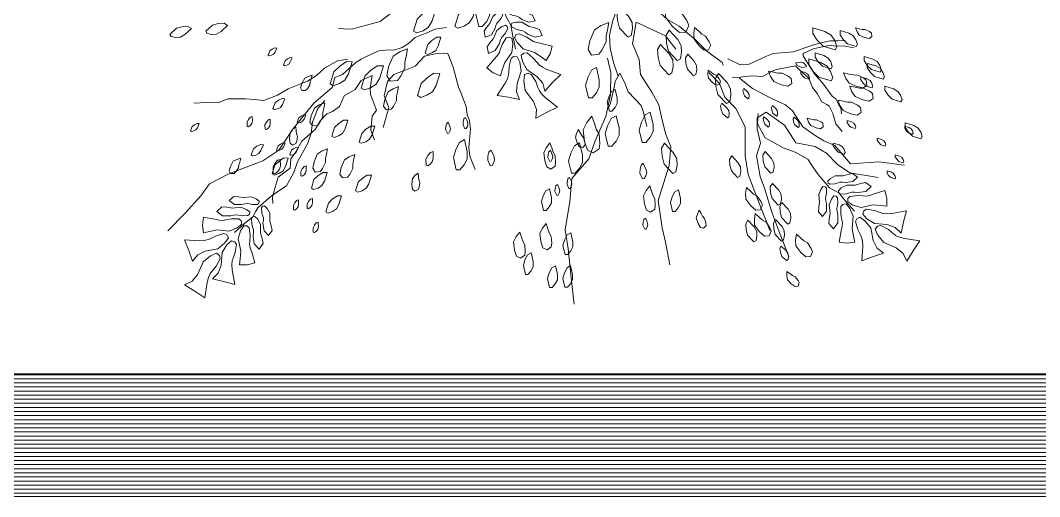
# Model space of a CAD drawing. Header units: millimetres. Extents: x 935 to 13922, y 3203 to 7816.
# Drawn here: x 4214.2 to 4463.3, y 5741.2 to 5857.7 of the extents above; entities that cross this region are included whole.
import ezdxf

# ---------------------------------------------------------------- set-up
doc = ezdxf.new("R2010")
doc.units = ezdxf.units.MM
doc.layers.get('0').update_dxf_attribs({"lineweight": 20})
for name, color, linetype, lineweight in [('ALBERO', 94, 'Continuous', 5), ('ALBERO_rami', 33, 'Continuous', 5), ('campiture', 253, 'Continuous', 0), ('PALMA_pianta - trees palm', 74, 'Continuous', 5)]:
    doc.layers.add(name, color=color, linetype=linetype, lineweight=lineweight)
doc.layers.add('FIORITURA - flower', color=7, linetype='Continuous', lineweight=5, true_color=0xeb00eb)

msp = doc.modelspace()

# ---------------------------------------------------------------- hatches: boundary and pattern name
at = {"layer": 'campiture'}
h = msp.add_hatch(dxfattribs=at)
h.set_pattern_fill('_USER', color=256, pattern_type=0)
h.set_pattern_definition([(0, (0, 0), (0, 1), [])])
h.paths.add_polyline_path([(3574.44, 7025.95), (3574.38, 7026.02), (3574.44, 7026.15), (3574.44, 7313.95), (4274.02, 7313.95), (4274.02, 7343.95), (3544.44, 7343.95), (3544.44, 5741.18), (4984.44, 5741.18), (4984.44, 7343.95), (4404.44, 7343.95), (4404.44, 7313.95), (4954.44, 7313.95), (4954.44, 5771.18), (3574.44, 5771.18)])

# ---------------------------------------------------------------- linework, layer by layer
for p, q in [((3574.44, 5771.18), (4954.44, 5771.18)), ((4984.44, 5741.18), (3544.44, 5741.18))]:
    msp.add_line(p, q)
at = {"layer": 'ALBERO'}
for p, q in [((3574.44, 5771.18), (4954.44, 5771.18)), ((3544.44, 5741.18), (4984.44, 5741.18))]:
    msp.add_line(p, q, dxfattribs=at)
at = {"layer": 'ALBERO_rami', "linetype": 'Continuous'}
for points in [[(4337.84, 5895.26), (4340.67, 5887.94), (4341.59, 5885.59), (4343.53, 5881.99), (4346.8, 5880.55), (4350.52, 5876.57), (4353.32, 5874.94), (4356.86, 5871.42), (4357.04, 5870.95), (4359.92, 5867.73), (4361.1, 5863.3), (4358.97, 5857.59), (4358.18, 5854.02), (4358.33, 5850.83), (4359.14, 5847.34), (4360.24, 5844.03)], [(4385.92, 5846.67), (4385.67, 5847.32), (4381.84, 5850.18), (4379.14, 5852.93), (4375.14, 5856.26), (4372.33, 5857.89), (4369.82, 5860.17), (4368.9, 5862.53), (4367.91, 5866.48), (4366.81, 5869.31), (4365.43, 5871.49), (4364.22, 5873.19), (4360.11, 5875.4), (4355.99, 5877.6), (4354.42, 5880.25), (4350.49, 5881.98), (4349.21, 5885.29), (4348.11, 5888.12), (4347.38, 5890), (4350.58, 5890.16), (4351.16, 5890.01)], [(4328.81, 5871.72), (4329.84, 5870.51), (4331.66, 5867.46), (4331.83, 5865.2), (4332, 5862.95), (4332.78, 5858.69), (4333.29, 5857.82), (4334.07, 5856.52), (4334.5, 5853.82), (4335.19, 5850.7)], [(4312.44, 5865.57), (4310.95, 5864.44), (4307.18, 5861.32), (4302.07, 5857.4), (4295.06, 5855.51), (4293.1, 5855.58), (4291.95, 5855.68)], [(4372.91, 5797.86), (4371.84, 5803.41), (4371.03, 5806.9), (4370.07, 5813.58), (4372.7, 5822.2), (4373.12, 5826.71), (4371.84, 5830.01), (4370.85, 5833.97), (4370.22, 5836.98), (4368.47, 5840.1), (4365.69, 5844.45), (4365.36, 5848.12), (4363.76, 5851.9), (4364.7, 5857.21), (4371.81, 5853.88), (4374.33, 5850.65)], [(4318.3, 5855.95), (4315.55, 5855.49), (4313.49, 5854.61), (4310.63, 5853.5), (4309, 5851.97), (4307.49, 5851.04), (4305.42, 5850.41), (4304.17, 5850.44), (4301.76, 5850.23), (4299.42, 5849.15), (4297.47, 5848.21), (4296.15, 5847.33), (4292.92, 5844.45), (4291.03, 5843.71), (4290.35, 5841.28), (4285.88, 5837.38), (4280.74, 5831.04), (4277.3, 5825.9), (4273.42, 5823.31), (4268.7, 5821.48), (4264.92, 5820.01), (4260.38, 5817.71), (4258.28, 5814.73), (4254.48, 5810.53), (4250.2, 5806.16)], [(4387.09, 5848.22), (4390.05, 5846.81), (4392.31, 5846.92), (4394.08, 5847.8), (4396.51, 5848.94), (4398.18, 5849.58), (4403.02, 5849.93), (4408.09, 5851.7), (4409.48, 5852.05), (4412.11, 5852.69), (4414.04, 5852.67), (4415.73, 5852.75)], [(4417.97, 5850.94), (4415.28, 5851.43), (4413.19, 5851.39), (4412.17, 5851.56), (4408.24, 5850.81), (4407.58, 5850.55), (4405.64, 5849.61), (4405.37, 5849.31), (4405.57, 5848.81), (4407.1, 5846.34), (4408.44, 5844.37), (4410.18, 5842.36), (4412.6, 5839.09), (4413.42, 5838.45), (4414.17, 5837.02), (4414.66, 5836.25), (4414.84, 5834.79)], [(4325.3, 5821.18), (4324.02, 5824.48), (4323.76, 5826.56), (4324.18, 5831.06), (4323.92, 5833.13), (4323.37, 5834.55), (4323.11, 5836.62), (4322.56, 5838.03), (4321.65, 5840.39), (4321.28, 5841.34), (4319.92, 5846.24), (4319.37, 5847.65), (4318.64, 5849.54), (4317.51, 5849.65), (4315.91, 5849.57), (4312.9, 5848.94), (4310.62, 5846.43), (4307.78, 5845.33), (4305.42, 5844.41), (4303.9, 5842.74), (4303.51, 5840.96), (4303.11, 5839.17), (4304.21, 5836.34), (4302.84, 5831.47)], [(4294.18, 5848.19), (4291.64, 5847.75), (4288.51, 5846), (4286.52, 5844.14), (4284.34, 5842.75), (4282.45, 5842.02), (4279.62, 5840.92), (4276.97, 5839.35), (4273.67, 5838.06), (4271.41, 5838.28), (4269.16, 5838.49), (4264.83, 5838.44), (4263.89, 5838.07), (4262.47, 5837.52), (4259.75, 5837.55), (4256.55, 5837.39)], [(4357.65, 5848.39), (4358.46, 5844.9), (4358.4, 5839.45), (4357.22, 5834.11), (4354.61, 5828.21), (4353.06, 5823.81), (4348.97, 5818.97), (4348.44, 5813.33), (4347.33, 5806.39), (4348.03, 5801.78), (4348.89, 5793.97), (4349.23, 5790.3), (4349.49, 5788.23)], [(4414.99, 5830.44), (4413.49, 5832.35), (4412.69, 5834.91), (4411.81, 5836.68), (4411.28, 5837.05), (4410.06, 5837.72), (4408.89, 5839.76), (4407.74, 5841.23), (4406.84, 5843.56), (4404.54, 5845.54), (4403.58, 5846.51), (4398.93, 5845.66), (4397.93, 5845.27), (4395.56, 5843.97), (4392.84, 5844.07), (4389.35, 5843.67), (4388.16, 5843.78)], [(4300.74, 5828.48), (4299.83, 5830.84), (4300.14, 5834.22), (4301.19, 5835.72), (4300.64, 5837.13), (4300.28, 5838.07), (4299.73, 5839.49), (4299.65, 5841.09), (4300.11, 5844.17), (4297.46, 5842.96), (4295.98, 5840.75), (4293.33, 5839.18), (4292.18, 5836.56), (4290.47, 5835.36), (4289.05, 5834.81), (4287.53, 5833.13), (4286.19, 5830.98), (4282.97, 5828.1), (4281.34, 5825.3), (4280.29, 5823.8), (4280.07, 5821.55), (4277.14, 5819.33), (4276.45, 5816.89), (4275.77, 5814.45), (4275.85, 5812.85)], [(4367.27, 5831.67), (4366.41, 5835.45), (4365.87, 5836.85), (4362.69, 5840.19), (4361.78, 5842.53), (4360.64, 5844.77), (4359.55, 5842.74), (4359.3, 5841.3), (4358.37, 5837.44), (4357.8, 5836.14)], [(4382.4, 5844.88), (4385.04, 5842.19), (4386.32, 5838.89), (4389.02, 5836.13), (4391.32, 5831.6), (4391.34, 5824.55), (4392.04, 5819.93), (4393.69, 5815.69), (4395.15, 5811.91), (4396.44, 5808.61), (4397.35, 5806.25)], [(4430.24, 5822.27), (4423.95, 5823.09), (4417.08, 5822.59), (4413.18, 5827.05), (4410.56, 5828.2), (4408.41, 5829.54), (4405.43, 5831.64), (4402.83, 5835.52), (4401.16, 5837.04), (4397.88, 5838.48), (4393.11, 5840.98), (4389.94, 5843.55), (4389.87, 5843.73)], [(4288.55, 5838.09), (4286.88, 5836.12), (4285.59, 5832.78), (4285.24, 5830.08), (4284.45, 5827.62), (4283.47, 5825.85), (4281.99, 5823.2), (4280.95, 5820.3), (4279.22, 5817.2), (4277.35, 5815.93), (4275.48, 5814.65), (4272.18, 5811.85), (4271.69, 5810.97), (4270.95, 5809.64), (4268.83, 5807.92), (4266.47, 5805.76)], [(4401.99, 5799.91), (4399.79, 5805.57), (4397.78, 5810.76), (4396.05, 5816.6), (4394.95, 5819.44), (4394.07, 5824.52), (4395.04, 5827.61), (4394.23, 5831.1), (4394.26, 5833.82), (4396.44, 5835.21), (4400.92, 5832.06), (4403.69, 5827.71), (4408.38, 5826.82), (4411.19, 5825.19), (4413.88, 5822.44), (4416.87, 5820.34), (4423.82, 5819.23), (4423.82, 5819.23)], [(4394.44, 5834.89), (4394.38, 5833.87), (4394.35, 5832.33), (4394.35, 5832.33), (4396.18, 5828.96), (4397.95, 5827.97), (4400.6, 5826.49), (4403.5, 5825.45), (4406.6, 5823.73), (4407.87, 5821.86), (4409.15, 5819.99), (4411.95, 5816.69), (4412.83, 5816.19), (4414.16, 5815.46), (4415.88, 5813.34), (4418.04, 5810.97)]]:
    msp.add_lwpolyline(points, dxfattribs=at)
at = {"layer": 'FIORITURA - flower', "color": 232, "linetype": 'Continuous', "true_color": 0xe00070}
for points in [[(4330.21, 5855.72), (4330.4, 5856.42), (4330.65, 5856.96), (4330.93, 5857.31), (4331.48, 5857.99), (4332.05, 5859.04), (4331.95, 5859.5), (4331.55, 5859.82), (4330.7, 5859.47), (4329.64, 5858.63), (4328.89, 5856.88), (4328.1, 5855.91), (4327.49, 5855.01), (4327.79, 5853.53), (4329.27, 5854.16), (4330.21, 5855.72)], [(4336.73, 5857.88), (4336.16, 5858.33), (4335.63, 5858.62), (4335.21, 5858.73), (4334.35, 5858.94), (4333.27, 5859.45), (4333.08, 5859.87), (4333.2, 5860.37), (4334.09, 5860.6), (4335.44, 5860.56), (4337.09, 5859.61), (4338.3, 5859.3), (4339.33, 5858.95), (4339.98, 5857.57), (4338.42, 5857.2), (4336.73, 5857.88)], [(4331.24, 5851.98), (4331.44, 5852.75), (4331.72, 5853.35), (4332.03, 5853.73), (4332.64, 5854.48), (4333.26, 5855.63), (4333.15, 5856.14), (4332.71, 5856.49), (4331.78, 5856.11), (4330.61, 5855.18), (4329.78, 5853.26), (4328.92, 5852.19), (4328.24, 5851.21), (4328.58, 5849.57), (4330.2, 5850.27), (4331.24, 5851.98)], [(4338.14, 5854.27), (4337.52, 5854.77), (4336.93, 5855.08), (4336.46, 5855.2), (4335.53, 5855.44), (4334.34, 5855.99), (4334.12, 5856.46), (4334.26, 5857.01), (4335.24, 5857.26), (4336.73, 5857.21), (4338.54, 5856.17), (4339.87, 5855.83), (4341.01, 5855.45), (4341.71, 5853.93), (4340, 5853.52), (4338.14, 5854.27)], [(4341.46, 5852.02), (4340.35, 5852.21), (4339.46, 5852.53), (4338.89, 5852.91), (4337.75, 5853.67), (4336.03, 5854.4), (4335.33, 5854.18), (4334.89, 5853.51), (4335.55, 5852.24), (4337.02, 5850.72), (4339.84, 5849.8), (4341.46, 5848.72), (4342.63, 5847.82), (4343.62, 5849.48), (4344.15, 5851.34), (4341.46, 5852.02)], [(4329.93, 5848.19), (4330.7, 5849.01), (4331.23, 5849.79), (4331.46, 5850.44), (4331.92, 5851.74), (4332.85, 5853.35), (4333.55, 5853.59), (4334.3, 5853.32), (4334.53, 5851.9), (4334.27, 5849.81), (4332.55, 5847.38), (4331.9, 5845.54), (4331.5, 5844.12), (4329.71, 5844.86), (4328.18, 5846.04), (4329.93, 5848.19)], [(4332.66, 5842.3), (4333.21, 5843.35), (4333.5, 5844.31), (4333.55, 5845.03), (4333.63, 5846.48), (4334.11, 5848.39), (4334.74, 5848.83), (4335.58, 5848.78), (4336.23, 5847.41), (4336.58, 5845.21), (4335.56, 5842.25), (4335.44, 5840.19), (4336.18, 5838.33), (4333.42, 5838.86), (4330.66, 5839.27), (4332.66, 5842.3)], [(4342.8, 5845.66), (4341.73, 5846.18), (4340.92, 5846.77), (4340.45, 5847.32), (4339.52, 5848.43), (4337.99, 5849.68), (4337.22, 5849.66), (4336.57, 5849.11), (4336.87, 5847.63), (4337.91, 5845.65), (4340.5, 5843.89), (4341.83, 5842.32), (4342.35, 5840.38), (4344.24, 5842.45), (4346.21, 5844.43), (4342.8, 5845.66)], [(4342.43, 5838.83), (4341.54, 5839.71), (4340.93, 5840.57), (4340.66, 5841.28), (4340.11, 5842.7), (4339.01, 5844.46), (4338.24, 5844.71), (4337.41, 5844.39), (4337.2, 5842.81), (4337.55, 5840.49), (4339.54, 5837.84), (4340.32, 5835.83), (4340.18, 5833.72), (4342.77, 5835.14), (4345.4, 5836.43), (4342.43, 5838.83)], [(4415.78, 5817.97), (4415.06, 5818.07), (4414.46, 5818.05), (4414.04, 5817.93), (4413.19, 5817.7), (4412, 5817.59), (4411.62, 5817.86), (4411.48, 5818.36), (4412.14, 5819), (4413.33, 5819.64), (4415.23, 5819.64), (4416.43, 5819.98), (4417.5, 5820.19), (4418.74, 5819.32), (4417.58, 5818.22), (4415.78, 5817.97)], [(4411.21, 5812.83), (4411.03, 5813.53), (4410.97, 5814.13), (4411.04, 5814.56), (4411.18, 5815.43), (4411.14, 5816.63), (4410.83, 5816.97), (4410.32, 5817.05), (4409.76, 5816.33), (4409.27, 5815.07), (4409.49, 5813.18), (4409.29, 5811.95), (4409.21, 5810.86), (4410.22, 5809.73), (4411.18, 5811.01), (4411.21, 5812.83)], [(4418.8, 5815.55), (4418.02, 5815.66), (4417.35, 5815.64), (4416.89, 5815.51), (4415.96, 5815.25), (4414.65, 5815.13), (4414.23, 5815.43), (4414.08, 5815.97), (4414.8, 5816.68), (4416.11, 5817.38), (4418.2, 5817.39), (4419.52, 5817.76), (4420.7, 5817.99), (4422.07, 5817.04), (4420.79, 5815.82), (4418.8, 5815.55)], [(4268.33, 5812.59), (4269.02, 5812.77), (4269.63, 5812.83), (4270.06, 5812.76), (4270.93, 5812.62), (4272.12, 5812.66), (4272.47, 5812.97), (4272.55, 5813.48), (4271.82, 5814.04), (4270.56, 5814.53), (4268.67, 5814.31), (4267.44, 5814.51), (4266.35, 5814.59), (4265.22, 5813.58), (4266.51, 5812.62), (4268.33, 5812.59)], [(4413.97, 5810.11), (4413.77, 5810.88), (4413.71, 5811.54), (4413.78, 5812.02), (4413.93, 5812.97), (4413.9, 5814.28), (4413.55, 5814.67), (4412.99, 5814.75), (4412.38, 5813.95), (4411.83, 5812.57), (4412.07, 5810.49), (4411.86, 5809.14), (4411.77, 5807.94), (4412.87, 5806.69), (4413.93, 5808.11), (4413.97, 5810.11)], [(4422.81, 5815.26), (4421.75, 5814.86), (4420.82, 5814.69), (4420.13, 5814.74), (4418.76, 5814.83), (4416.91, 5814.6), (4416.42, 5814.06), (4416.37, 5813.26), (4417.58, 5812.49), (4419.61, 5811.9), (4422.52, 5812.52), (4424.46, 5812.4), (4425.92, 5812.2), (4425.95, 5814.14), (4425.47, 5816.01), (4422.81, 5815.26)], [(4265.6, 5809.83), (4266.37, 5810.03), (4267.03, 5810.09), (4267.51, 5810.02), (4268.47, 5809.87), (4269.78, 5809.9), (4270.16, 5810.25), (4270.25, 5810.81), (4269.45, 5811.42), (4268.06, 5811.97), (4265.98, 5811.73), (4264.63, 5811.94), (4263.44, 5812.03), (4262.19, 5810.92), (4263.6, 5809.87), (4265.6, 5809.83)], [(4273.46, 5808.02), (4273.57, 5808.74), (4273.55, 5809.34), (4273.43, 5809.76), (4273.19, 5810.61), (4273.08, 5811.8), (4273.36, 5812.18), (4273.85, 5812.32), (4274.49, 5811.66), (4275.13, 5810.47), (4275.14, 5808.57), (4275.47, 5807.37), (4275.69, 5806.3), (4274.82, 5805.06), (4273.71, 5806.22), (4273.46, 5808.02)], [(4414.73, 5806.17), (4415, 5807.27), (4415.05, 5808.21), (4414.93, 5808.88), (4414.68, 5810.24), (4414.69, 5812.1), (4415.17, 5812.65), (4415.96, 5812.8), (4416.86, 5811.68), (4417.68, 5809.74), (4417.41, 5806.78), (4417.76, 5804.86), (4418.13, 5803.44), (4416.21, 5803.18), (4414.3, 5803.43), (4414.73, 5806.17)], [(4427.14, 5810.42), (4425.95, 5810.33), (4424.96, 5810.43), (4424.28, 5810.68), (4422.92, 5811.17), (4420.97, 5811.49), (4420.31, 5811.09), (4420.03, 5810.29), (4421.03, 5809.16), (4422.91, 5807.96), (4426.04, 5807.73), (4427.97, 5807.03), (4429.39, 5805.62), (4430, 5808.36), (4430.71, 5811.05), (4427.14, 5810.42)], [(4261.66, 5809.07), (4262.76, 5808.8), (4263.7, 5808.74), (4264.38, 5808.87), (4265.73, 5809.12), (4267.59, 5809.11), (4268.15, 5808.63), (4268.29, 5807.84), (4267.18, 5806.94), (4265.23, 5806.12), (4262.27, 5806.39), (4260.36, 5806.03), (4258.93, 5805.67), (4258.67, 5807.59), (4258.93, 5809.5), (4261.66, 5809.07)], [(4271.04, 5804.99), (4271.16, 5805.78), (4271.14, 5806.45), (4271, 5806.91), (4270.74, 5807.84), (4270.63, 5809.15), (4270.93, 5809.57), (4271.47, 5809.72), (4272.17, 5809), (4272.88, 5807.69), (4272.88, 5805.6), (4273.25, 5804.28), (4273.49, 5803.1), (4272.53, 5801.73), (4271.32, 5803.01), (4271.04, 5804.99)], [(4420.04, 5802.43), (4419.99, 5803.62), (4419.77, 5804.59), (4419.45, 5805.24), (4418.8, 5806.54), (4418.25, 5808.43), (4418.58, 5809.13), (4419.33, 5809.51), (4420.58, 5808.65), (4421.99, 5806.92), (4422.58, 5803.84), (4423.5, 5802), (4425.07, 5800.76), (4422.43, 5799.84), (4419.83, 5798.81), (4420.04, 5802.43)], [(4270.75, 5800.99), (4270.36, 5802.05), (4270.19, 5802.98), (4270.23, 5803.67), (4270.32, 5805.04), (4270.1, 5806.89), (4269.55, 5807.38), (4268.75, 5807.43), (4267.99, 5806.22), (4267.4, 5804.19), (4268.02, 5801.28), (4267.89, 5799.34), (4267.7, 5797.88), (4269.63, 5797.85), (4271.5, 5798.33), (4270.75, 5800.99)], [(4430.24, 5804.31), (4429.03, 5804.63), (4428.07, 5805.07), (4427.48, 5805.55), (4426.29, 5806.51), (4424.46, 5807.49), (4423.67, 5807.31), (4423.11, 5806.62), (4423.72, 5805.14), (4425.19, 5803.31), (4428.23, 5802.01), (4429.91, 5800.66), (4430.84, 5798.77), (4432.38, 5801.29), (4434.01, 5803.73), (4430.24, 5804.31)], [(4257.93, 5803.76), (4259.12, 5803.81), (4260.09, 5804.03), (4260.74, 5804.35), (4262.03, 5805), (4263.93, 5805.54), (4264.63, 5805.22), (4265.01, 5804.47), (4264.14, 5803.22), (4262.41, 5801.81), (4259.33, 5801.22), (4257.5, 5800.3), (4256.25, 5798.73), (4255.33, 5801.37), (4254.3, 5803.97), (4257.93, 5803.76)], [(4265.91, 5796.66), (4265.83, 5797.85), (4265.93, 5798.84), (4266.18, 5799.52), (4266.67, 5800.88), (4266.99, 5802.83), (4266.58, 5803.49), (4265.79, 5803.77), (4264.65, 5802.77), (4263.46, 5800.89), (4263.23, 5797.76), (4262.53, 5795.82), (4261.12, 5794.41), (4263.85, 5793.8), (4266.55, 5793.09), (4265.91, 5796.66)], [(4259.81, 5793.56), (4260.13, 5794.77), (4260.57, 5795.72), (4261.05, 5796.32), (4262, 5797.51), (4262.98, 5799.34), (4262.8, 5800.13), (4262.11, 5800.69), (4260.64, 5800.08), (4258.81, 5798.61), (4257.51, 5795.57), (4256.15, 5793.89), (4254.26, 5792.96), (4256.78, 5791.42), (4259.22, 5789.79), (4259.81, 5793.56)]]:
    msp.add_lwpolyline(points, dxfattribs=at)
at = {"layer": 'PALMA_pianta - trees palm', "color": 95}
for points in [[(4328.15, 5863.59), (4328.85, 5860.58), (4328.84, 5858.82), (4328.13, 5857.41), (4327.06, 5856.17), (4326.18, 5856.18), (4325.48, 5859.18), (4326.02, 5861.13), (4326.91, 5862.89)], [(4325.75, 5861.6), (4324.85, 5858.64), (4323.96, 5857.12), (4322.63, 5856.25), (4321.1, 5855.72), (4320.33, 5856.16), (4321.23, 5859.11), (4322.67, 5860.53), (4324.32, 5861.61)], [(4374.55, 5860.22), (4375.77, 5859.49), (4377.07, 5857.59), (4377.53, 5856.43), (4376.83, 5854.8), (4375.25, 5854.72), (4373.58, 5856.2), (4371.87, 5858.48), (4371.76, 5860.46), (4372.04, 5862.45), (4373.47, 5861.21)], [(4315.7, 5860.47), (4314.79, 5857.52), (4313.9, 5855.99), (4312.58, 5855.13), (4311.04, 5854.59), (4310.28, 5855.04), (4311.18, 5857.99), (4312.62, 5859.4), (4314.27, 5860.48)], [(4360.69, 5860.94), (4362.79, 5858.68), (4363.67, 5857.14), (4363.76, 5855.57), (4363.45, 5853.97), (4362.69, 5853.53), (4360.58, 5855.78), (4360.07, 5857.73), (4359.96, 5859.71)], [(4255.98, 5855.67), (4254.36, 5854.17), (4253.27, 5853.54), (4252.14, 5853.48), (4251, 5853.7), (4250.69, 5854.24), (4252.3, 5855.75), (4253.69, 5856.11), (4255.1, 5856.19)], [(4264.81, 5856.43), (4263.2, 5854.93), (4262.11, 5854.3), (4260.98, 5854.24), (4259.84, 5854.46), (4259.52, 5855.01), (4261.14, 5856.51), (4262.53, 5856.87), (4263.94, 5856.95)], [(4357.3, 5853.86), (4357.29, 5852.44), (4356.28, 5850.36), (4355.51, 5849.38), (4353.75, 5849.18), (4352.89, 5850.5), (4353.34, 5852.69), (4354.46, 5855.31), (4356.11, 5856.39), (4357.98, 5857.14), (4357.62, 5855.29)], [(4372.71, 5855.24), (4374.81, 5852.98), (4375.69, 5851.45), (4375.78, 5849.87), (4375.47, 5848.27), (4374.71, 5847.83), (4372.6, 5850.09), (4372.09, 5852.04), (4371.98, 5854.01)], [(4380.74, 5854.3), (4381.62, 5853.78), (4382.54, 5852.42), (4382.87, 5851.59), (4382.37, 5850.43), (4381.24, 5850.37), (4380.05, 5851.43), (4378.83, 5853.06), (4378.75, 5854.47), (4378.95, 5855.89), (4379.97, 5855.01)], [(4407.85, 5855.86), (4410.8, 5854.96), (4412.33, 5854.07), (4413.2, 5852.75), (4413.73, 5851.21), (4413.29, 5850.45), (4410.33, 5851.35), (4408.92, 5852.78), (4407.84, 5854.44)], [(4414.53, 5855.15), (4416.63, 5854.5), (4417.73, 5853.87), (4418.34, 5852.92), (4418.73, 5851.82), (4418.41, 5851.28), (4416.3, 5851.92), (4415.29, 5852.95), (4414.52, 5854.13)], [(4419.92, 5855.46), (4420.63, 5855.45), (4421.67, 5854.95), (4422.16, 5854.56), (4422.26, 5853.68), (4421.6, 5853.25), (4420.5, 5853.48), (4419.19, 5854.04), (4418.65, 5854.86), (4418.27, 5855.8), (4419.2, 5855.62)], [(4316.95, 5853.52), (4316.31, 5851.41), (4315.67, 5850.32), (4314.73, 5849.7), (4313.63, 5849.32), (4313.08, 5849.64), (4313.73, 5851.75), (4314.75, 5852.76), (4315.93, 5853.53)], [(4370.62, 5851.76), (4372.73, 5849.5), (4373.61, 5847.97), (4373.69, 5846.39), (4373.39, 5844.79), (4372.62, 5844.35), (4370.51, 5846.61), (4370.01, 5848.56), (4369.9, 5850.53)], [(4276.84, 5850.89), (4276.41, 5849.87), (4276.04, 5849.36), (4275.54, 5849.11), (4274.97, 5848.97), (4274.71, 5849.16), (4275.15, 5850.18), (4275.71, 5850.62), (4276.34, 5850.95)], [(4308.11, 5847.43), (4308.1, 5846.01), (4307.1, 5843.93), (4306.32, 5842.95), (4304.57, 5842.75), (4303.7, 5844.07), (4304.16, 5846.26), (4305.28, 5848.88), (4306.93, 5849.96), (4308.8, 5850.72), (4308.44, 5848.86)], [(4377.27, 5849.37), (4378.78, 5847.76), (4379.4, 5846.66), (4379.47, 5845.54), (4379.25, 5844.39), (4378.7, 5844.08), (4377.19, 5845.69), (4376.83, 5847.08), (4376.75, 5848.49)], [(4408.4, 5849.71), (4410.51, 5849.07), (4411.6, 5848.43), (4412.22, 5847.49), (4412.6, 5846.39), (4412.28, 5845.84), (4410.17, 5846.49), (4409.17, 5847.51), (4408.39, 5848.69)], [(4420.37, 5848.85), (4422.48, 5848.21), (4423.57, 5847.57), (4424.19, 5846.63), (4424.57, 5845.53), (4424.26, 5844.98), (4422.15, 5845.63), (4421.14, 5846.65), (4420.37, 5847.83)], [(4280.56, 5848.49), (4280.13, 5847.48), (4279.76, 5846.97), (4279.26, 5846.71), (4278.69, 5846.58), (4278.44, 5846.76), (4278.87, 5847.78), (4279.43, 5848.23), (4280.06, 5848.55)], [(4295.29, 5847.54), (4294.39, 5844.59), (4293.5, 5843.06), (4292.18, 5842.2), (4290.64, 5841.66), (4289.87, 5842.11), (4290.77, 5845.06), (4292.21, 5846.47), (4293.86, 5847.56)], [(4302.89, 5846.54), (4301.98, 5843.58), (4301.09, 5842.06), (4299.77, 5841.19), (4298.23, 5840.66), (4297.47, 5841.1), (4298.37, 5844.05), (4299.81, 5845.47), (4301.46, 5846.55)], [(4354.96, 5846.14), (4355.65, 5843.13), (4355.64, 5841.37), (4354.93, 5839.96), (4353.87, 5838.72), (4352.98, 5838.73), (4352.29, 5841.73), (4352.82, 5843.68), (4353.72, 5845.44)], [(4403.65, 5847.28), (4404.74, 5847.41), (4405.37, 5847.35), (4405.84, 5847.04), (4406.24, 5846.62), (4406.21, 5846.3), (4405.11, 5846.17), (4404.44, 5846.43), (4403.85, 5846.81)], [(4406.84, 5848.27), (4409.8, 5847.37), (4411.32, 5846.48), (4412.19, 5845.15), (4412.72, 5843.61), (4412.28, 5842.85), (4409.33, 5843.75), (4407.91, 5845.19), (4406.83, 5846.84)], [(4421.16, 5847.15), (4423.27, 5846.51), (4424.36, 5845.87), (4424.98, 5844.93), (4425.36, 5843.83), (4425.04, 5843.28), (4422.93, 5843.93), (4421.92, 5844.95), (4421.15, 5846.13)], [(4285, 5842.62), (4284.92, 5841.92), (4284.31, 5840.94), (4283.88, 5840.49), (4282.99, 5840.48), (4282.63, 5841.18), (4282.97, 5842.25), (4283.66, 5843.49), (4284.54, 5843.94), (4285.51, 5844.22), (4285.24, 5843.32)], [(4316.65, 5844.7), (4315.75, 5841.75), (4314.86, 5840.22), (4313.54, 5839.35), (4312, 5838.82), (4311.23, 5839.27), (4312.14, 5842.22), (4313.57, 5843.63), (4315.23, 5844.71)], [(4383.59, 5844.53), (4384.24, 5844.23), (4384.98, 5843.35), (4385.27, 5842.8), (4385.01, 5841.95), (4384.23, 5841.83), (4383.32, 5842.48), (4382.35, 5843.52), (4382.19, 5844.5), (4382.23, 5845.51), (4383, 5844.97)], [(4384.76, 5844.7), (4386.86, 5842.44), (4387.74, 5840.91), (4387.83, 5839.33), (4387.52, 5837.73), (4386.76, 5837.29), (4384.65, 5839.55), (4384.15, 5841.5), (4384.04, 5843.47)], [(4399.32, 5844.75), (4400.34, 5844.74), (4401.82, 5844.02), (4402.52, 5843.47), (4402.67, 5842.22), (4401.72, 5841.6), (4400.16, 5841.92), (4398.28, 5842.72), (4397.51, 5843.9), (4396.98, 5845.24), (4398.3, 5844.98)], [(4404.91, 5845.2), (4405.96, 5844.88), (4406.51, 5844.56), (4406.82, 5844.09), (4407.01, 5843.54), (4406.85, 5843.26), (4405.8, 5843.58), (4405.29, 5844.1), (4404.91, 5844.69)], [(4417.72, 5844.3), (4418.73, 5844.29), (4420.21, 5843.57), (4420.91, 5843.02), (4421.06, 5841.76), (4420.12, 5841.15), (4418.55, 5841.47), (4416.68, 5842.27), (4415.91, 5843.45), (4415.37, 5844.79), (4416.69, 5844.53)], [(4419.6, 5843.83), (4421.08, 5843.38), (4421.84, 5842.94), (4422.28, 5842.28), (4422.54, 5841.51), (4422.32, 5841.12), (4420.85, 5841.57), (4420.14, 5842.29), (4419.6, 5843.12)], [(4306.08, 5839.11), (4306.07, 5838.09), (4305.36, 5836.61), (4304.8, 5835.91), (4303.55, 5835.76), (4302.93, 5836.71), (4303.26, 5838.27), (4304.06, 5840.15), (4305.24, 5840.92), (4306.57, 5841.45), (4306.31, 5840.13)], [(4419.21, 5841.05), (4420.23, 5841.04), (4421.71, 5840.33), (4422.41, 5839.77), (4422.55, 5838.52), (4421.61, 5837.9), (4420.04, 5838.23), (4418.17, 5839.03), (4417.4, 5840.21), (4416.86, 5841.54), (4418.18, 5841.29)], [(4425.45, 5841.58), (4427.56, 5840.93), (4428.65, 5840.3), (4429.27, 5839.35), (4429.65, 5838.25), (4429.34, 5837.71), (4427.23, 5838.35), (4426.22, 5839.38), (4425.44, 5840.56)], [(4359.52, 5840.75), (4360.02, 5838.6), (4360.01, 5837.34), (4359.5, 5836.33), (4358.74, 5835.45), (4358.11, 5835.45), (4357.61, 5837.6), (4358, 5838.99), (4358.63, 5840.25)], [(4390.98, 5841), (4391.82, 5840.28), (4392.19, 5839.77), (4392.28, 5839.21), (4392.23, 5838.63), (4391.97, 5838.44), (4391.14, 5839.17), (4390.89, 5839.84), (4390.77, 5840.54)], [(4278.82, 5838.5), (4278.22, 5837.08), (4277.7, 5836.37), (4276.99, 5836), (4276.2, 5835.82), (4275.84, 5836.08), (4276.45, 5837.5), (4277.23, 5838.13), (4278.11, 5838.58)], [(4288.08, 5835.18), (4288.07, 5834.16), (4287.35, 5832.68), (4286.8, 5831.98), (4285.54, 5831.84), (4284.92, 5832.78), (4285.25, 5834.34), (4286.05, 5836.22), (4287.23, 5836.99), (4288.56, 5837.53), (4288.31, 5836.2)], [(4385.61, 5837.38), (4386.77, 5836.36), (4387.29, 5835.65), (4387.41, 5834.87), (4387.34, 5834.05), (4386.99, 5833.8), (4385.82, 5834.81), (4385.47, 5835.75), (4385.31, 5836.73)], [(4397.94, 5836.83), (4398.78, 5836.11), (4399.14, 5835.59), (4399.23, 5835.04), (4399.19, 5834.46), (4398.93, 5834.27), (4398.1, 5834.99), (4397.84, 5835.67), (4397.73, 5836.37)], [(4416.28, 5837.66), (4417.3, 5837.65), (4418.78, 5836.94), (4419.48, 5836.38), (4419.62, 5835.13), (4418.68, 5834.51), (4417.12, 5834.84), (4415.24, 5835.63), (4414.47, 5836.82), (4413.93, 5838.15), (4415.26, 5837.89)], [(4270.84, 5834.15), (4270.86, 5833.05), (4270.72, 5832.43), (4270.37, 5831.99), (4269.9, 5831.64), (4269.6, 5831.71), (4269.58, 5832.81), (4269.91, 5833.45), (4270.35, 5834)], [(4283.93, 5834.5), (4283.5, 5833.49), (4283.13, 5832.98), (4282.63, 5832.72), (4282.06, 5832.59), (4281.81, 5832.78), (4282.24, 5833.79), (4282.8, 5834.24), (4283.43, 5834.56)], [(4322.95, 5833.89), (4323.42, 5832.89), (4323.55, 5832.27), (4323.4, 5831.73), (4323.12, 5831.22), (4322.81, 5831.15), (4322.35, 5832.15), (4322.39, 5832.87), (4322.57, 5833.55)], [(4354.91, 5831.06), (4355.61, 5829.82), (4355.78, 5827.52), (4355.6, 5826.28), (4354.18, 5825.23), (4352.77, 5825.94), (4352.07, 5828.07), (4351.73, 5830.89), (4352.62, 5832.66), (4353.86, 5834.24), (4354.47, 5832.46)], [(4359.79, 5834.32), (4360.49, 5831.32), (4360.48, 5829.55), (4359.77, 5828.14), (4358.7, 5826.9), (4357.82, 5826.91), (4357.12, 5829.92), (4357.66, 5831.86), (4358.55, 5833.62)], [(4368.1, 5835.24), (4368.8, 5832.23), (4368.79, 5830.47), (4368.08, 5829.06), (4367.01, 5827.82), (4366.13, 5827.83), (4365.43, 5830.83), (4365.97, 5832.78), (4366.86, 5834.54)], [(4395.94, 5834.09), (4396.77, 5833.37), (4397.14, 5832.85), (4397.23, 5832.3), (4397.18, 5831.72), (4396.92, 5831.53), (4396.09, 5832.26), (4395.84, 5832.93), (4395.73, 5833.63)], [(4403.24, 5834), (4404.07, 5833.28), (4404.44, 5832.76), (4404.53, 5832.21), (4404.48, 5831.63), (4404.22, 5831.44), (4403.39, 5832.17), (4403.14, 5832.84), (4403.03, 5833.54)], [(4408.06, 5833.37), (4408.77, 5833.37), (4409.81, 5832.86), (4410.3, 5832.48), (4410.4, 5831.6), (4409.74, 5831.17), (4408.65, 5831.39), (4407.34, 5831.95), (4406.79, 5832.78), (4406.42, 5833.71), (4407.34, 5833.53)], [(4257.85, 5832.41), (4257.42, 5831.39), (4257.05, 5830.88), (4256.54, 5830.63), (4255.98, 5830.49), (4255.72, 5830.68), (4256.15, 5831.69), (4256.72, 5832.14), (4257.34, 5832.47)], [(4275.21, 5833.48), (4275.23, 5832.38), (4275.1, 5831.76), (4274.74, 5831.32), (4274.28, 5830.97), (4273.97, 5831.04), (4273.95, 5832.14), (4274.28, 5832.78), (4274.72, 5833.33)], [(4281.65, 5829.92), (4281.87, 5829.24), (4281.71, 5828.1), (4281.49, 5827.51), (4280.69, 5827.15), (4280.07, 5827.64), (4279.95, 5828.75), (4280.08, 5830.17), (4280.7, 5830.94), (4281.47, 5831.59), (4281.58, 5830.65)], [(4294.17, 5833.23), (4293.53, 5831.12), (4292.89, 5830.03), (4291.95, 5829.41), (4290.85, 5829.03), (4290.3, 5829.35), (4290.95, 5831.46), (4291.97, 5832.46), (4293.16, 5833.24)], [(4300.81, 5831.79), (4300.16, 5829.68), (4299.53, 5828.59), (4298.58, 5827.97), (4297.49, 5827.59), (4296.94, 5827.91), (4297.58, 5830.02), (4298.61, 5831.03), (4299.79, 5831.8)], [(4318.68, 5832.73), (4319.15, 5831.73), (4319.28, 5831.11), (4319.13, 5830.57), (4318.85, 5830.06), (4318.54, 5829.99), (4318.08, 5830.99), (4318.12, 5831.71), (4318.3, 5832.39)], [(4416.25, 5833.16), (4417.3, 5832.84), (4417.85, 5832.52), (4418.16, 5832.05), (4418.35, 5831.5), (4418.19, 5831.22), (4417.13, 5831.55), (4416.63, 5832.06), (4416.24, 5832.65)], [(4430.29, 5831.75), (4431.34, 5831.42), (4431.89, 5831.11), (4432.2, 5830.63), (4432.39, 5830.08), (4432.23, 5829.81), (4431.18, 5830.13), (4430.67, 5830.65), (4430.28, 5831.24)], [(4430.39, 5832.58), (4432.5, 5831.93), (4433.59, 5831.3), (4434.21, 5830.35), (4434.59, 5829.25), (4434.27, 5828.71), (4432.17, 5829.35), (4431.16, 5830.38), (4430.38, 5831.56)], [(4351.35, 5829.49), (4351.82, 5828.95), (4352.14, 5827.85), (4352.18, 5827.22), (4351.6, 5826.56), (4350.83, 5826.76), (4350.27, 5827.73), (4349.81, 5829.08), (4350.06, 5830.03), (4350.5, 5830.94), (4350.99, 5830.13)], [(4423.58, 5828.86), (4424.64, 5828.54), (4425.18, 5828.22), (4425.49, 5827.75), (4425.68, 5827.2), (4425.52, 5826.92), (4424.47, 5827.25), (4423.97, 5827.76), (4423.58, 5828.35)], [(4273.55, 5827.23), (4272.95, 5825.81), (4272.43, 5825.09), (4271.72, 5824.73), (4270.93, 5824.55), (4270.58, 5824.81), (4271.18, 5826.23), (4271.97, 5826.86), (4272.84, 5827.31)], [(4278.89, 5827.66), (4278.46, 5826.64), (4278.09, 5826.13), (4277.58, 5825.88), (4277.02, 5825.74), (4276.76, 5825.93), (4277.19, 5826.94), (4277.76, 5827.39), (4278.38, 5827.71)], [(4282.11, 5826.6), (4281.68, 5825.58), (4281.31, 5825.07), (4280.81, 5824.81), (4280.24, 5824.68), (4279.99, 5824.87), (4280.42, 5825.88), (4280.98, 5826.33), (4281.61, 5826.65)], [(4288.76, 5823.91), (4288.75, 5822.9), (4288.03, 5821.42), (4287.48, 5820.72), (4286.22, 5820.57), (4285.61, 5821.51), (4285.93, 5823.08), (4286.73, 5824.95), (4287.91, 5825.72), (4289.25, 5826.26), (4288.99, 5824.94)], [(4322.69, 5828.52), (4323.38, 5825.51), (4323.37, 5823.74), (4322.66, 5822.33), (4321.6, 5821.1), (4320.71, 5821.1), (4320.02, 5824.11), (4320.55, 5826.05), (4321.45, 5827.81)], [(4344.35, 5825.45), (4344.85, 5824.56), (4344.97, 5822.92), (4344.84, 5822.04), (4343.83, 5821.29), (4342.82, 5821.8), (4342.32, 5823.31), (4342.07, 5825.33), (4342.71, 5826.59), (4343.6, 5827.73), (4344.04, 5826.45)], [(4350.83, 5827.67), (4351.52, 5824.66), (4351.52, 5822.89), (4350.81, 5821.48), (4349.74, 5820.25), (4348.86, 5820.25), (4348.16, 5823.26), (4348.7, 5825.2), (4349.59, 5826.97)], [(4371.61, 5827.62), (4373.72, 5825.37), (4374.6, 5823.83), (4374.69, 5822.25), (4374.38, 5820.65), (4373.61, 5820.21), (4371.51, 5822.47), (4371, 5824.42), (4370.89, 5826.39)], [(4412.81, 5827.66), (4414.28, 5827.21), (4415.05, 5826.76), (4415.48, 5826.1), (4415.75, 5825.33), (4415.53, 5824.95), (4414.05, 5825.4), (4413.34, 5826.12), (4412.8, 5826.95)], [(4267.54, 5822.32), (4267.46, 5821.61), (4266.85, 5820.63), (4266.41, 5820.19), (4265.53, 5820.18), (4265.17, 5820.88), (4265.51, 5821.95), (4266.2, 5823.19), (4267.08, 5823.64), (4268.05, 5823.92), (4267.77, 5823.02)], [(4279.6, 5823.99), (4278.95, 5821.89), (4278.32, 5820.8), (4277.37, 5820.18), (4276.27, 5819.8), (4275.73, 5820.11), (4276.37, 5822.22), (4277.4, 5823.23), (4278.58, 5824)], [(4295.39, 5822.48), (4295.38, 5821.46), (4294.67, 5819.98), (4294.11, 5819.28), (4292.86, 5819.13), (4292.24, 5820.08), (4292.57, 5821.64), (4293.37, 5823.51), (4294.55, 5824.29), (4295.88, 5824.82), (4295.62, 5823.5)], [(4315.05, 5825.59), (4315.08, 5824.05), (4314.89, 5823.19), (4314.4, 5822.57), (4313.75, 5822.08), (4313.31, 5822.17), (4313.29, 5823.71), (4313.75, 5824.61), (4314.37, 5825.38)], [(4329.21, 5825.91), (4329.87, 5824.51), (4330.05, 5823.65), (4329.85, 5822.88), (4329.45, 5822.17), (4329.02, 5822.08), (4328.37, 5823.48), (4328.43, 5824.48), (4328.68, 5825.44)], [(4343.7, 5825.88), (4344.17, 5824.88), (4344.3, 5824.26), (4344.15, 5823.71), (4343.87, 5823.2), (4343.56, 5823.14), (4343.1, 5824.14), (4343.14, 5824.86), (4343.32, 5825.54)], [(4388.02, 5824.53), (4389.52, 5822.91), (4390.15, 5821.82), (4390.21, 5820.69), (4389.99, 5819.55), (4389.44, 5819.23), (4387.94, 5820.85), (4387.58, 5822.24), (4387.5, 5823.65)], [(4396.16, 5825.55), (4397.67, 5823.93), (4398.29, 5822.84), (4398.36, 5821.71), (4398.14, 5820.57), (4397.59, 5820.25), (4396.08, 5821.87), (4395.72, 5823.26), (4395.64, 5824.67)], [(4427.97, 5824.78), (4429.03, 5824.46), (4429.57, 5824.14), (4429.88, 5823.67), (4430.07, 5823.12), (4429.91, 5822.84), (4428.86, 5823.17), (4428.35, 5823.68), (4427.97, 5824.27)], [(4277.68, 5823.64), (4277.71, 5822.1), (4277.52, 5821.23), (4277.03, 5820.62), (4276.38, 5820.13), (4275.95, 5820.22), (4275.92, 5821.76), (4276.38, 5822.66), (4277, 5823.43)], [(4283.98, 5822.07), (4284, 5820.97), (4283.86, 5820.35), (4283.51, 5819.91), (4283.05, 5819.56), (4282.74, 5819.63), (4282.72, 5820.73), (4283.05, 5821.37), (4283.49, 5821.92)], [(4366.4, 5822.7), (4367.06, 5821.3), (4367.24, 5820.44), (4367.04, 5819.67), (4366.64, 5818.96), (4366.21, 5818.87), (4365.56, 5820.27), (4365.62, 5821.27), (4365.87, 5822.23)], [(4289.15, 5820.47), (4288.5, 5818.36), (4287.87, 5817.27), (4286.92, 5816.65), (4285.82, 5816.27), (4285.28, 5816.59), (4285.92, 5818.7), (4286.95, 5819.71), (4288.13, 5820.48)], [(4299.95, 5819.82), (4299.3, 5817.71), (4298.67, 5816.62), (4297.72, 5816), (4296.62, 5815.62), (4296.08, 5815.94), (4296.72, 5818.05), (4297.75, 5819.05), (4298.93, 5819.83)], [(4311.55, 5818.66), (4311.76, 5817.98), (4311.61, 5816.84), (4311.39, 5816.26), (4310.59, 5815.89), (4309.97, 5816.38), (4309.85, 5817.49), (4309.98, 5818.91), (4310.6, 5819.68), (4311.37, 5820.33), (4311.48, 5819.39)], [(4348.36, 5819.23), (4348.83, 5818.23), (4348.96, 5817.62), (4348.81, 5817.07), (4348.53, 5816.56), (4348.22, 5816.5), (4347.76, 5817.49), (4347.8, 5818.21), (4347.98, 5818.9)], [(4425.98, 5820.83), (4427.03, 5820.5), (4427.58, 5820.19), (4427.89, 5819.71), (4428.08, 5819.16), (4427.92, 5818.89), (4426.86, 5819.21), (4426.36, 5819.73), (4425.97, 5820.32)], [(4343.44, 5816.48), (4343.94, 5814.33), (4343.93, 5813.06), (4343.42, 5812.06), (4342.66, 5811.18), (4342.03, 5811.18), (4341.53, 5813.33), (4341.92, 5814.71), (4342.55, 5815.97)], [(4345.42, 5817.55), (4345.88, 5816.55), (4346.01, 5815.93), (4345.87, 5815.38), (4345.59, 5814.87), (4345.28, 5814.81), (4344.81, 5815.81), (4344.85, 5816.53), (4345.03, 5817.21)], [(4368.72, 5814.89), (4369.22, 5814), (4369.34, 5812.36), (4369.21, 5811.48), (4368.2, 5810.72), (4367.19, 5811.23), (4366.69, 5812.75), (4366.45, 5814.77), (4367.08, 5816.03), (4367.97, 5817.16), (4368.41, 5815.89)], [(4393.37, 5815.18), (4394.25, 5814.66), (4395.18, 5813.3), (4395.51, 5812.47), (4395, 5811.31), (4393.88, 5811.25), (4392.69, 5812.31), (4391.46, 5813.94), (4391.38, 5815.35), (4391.59, 5816.78), (4392.6, 5815.89)], [(4397.95, 5817.79), (4399.46, 5816.18), (4400.09, 5815.08), (4400.15, 5813.96), (4399.93, 5812.81), (4399.38, 5812.5), (4397.88, 5814.11), (4397.52, 5815.51), (4397.44, 5816.92)], [(4282.16, 5813.76), (4282.17, 5812.66), (4282.04, 5812.04), (4281.69, 5811.6), (4281.22, 5811.25), (4280.92, 5811.32), (4280.9, 5812.42), (4281.23, 5813.06), (4281.67, 5813.61)], [(4285.53, 5814.11), (4285.55, 5813), (4285.42, 5812.39), (4285.06, 5811.95), (4284.6, 5811.6), (4284.29, 5811.66), (4284.27, 5812.76), (4284.6, 5813.4), (4285.05, 5813.95)], [(4292.67, 5814.74), (4292.03, 5812.63), (4291.39, 5811.54), (4290.45, 5810.92), (4289.35, 5810.54), (4288.81, 5810.86), (4289.45, 5812.97), (4290.47, 5813.98), (4291.66, 5814.75)], [(4374.98, 5816.25), (4375.47, 5814.1), (4375.47, 5812.84), (4374.96, 5811.83), (4374.2, 5810.95), (4373.57, 5810.95), (4373.07, 5813.1), (4373.46, 5814.49), (4374.09, 5815.74)], [(4400.27, 5813.12), (4401.77, 5811.51), (4402.4, 5810.41), (4402.46, 5809.29), (4402.24, 5808.14), (4401.7, 5807.83), (4400.19, 5809.44), (4399.83, 5810.84), (4399.75, 5812.24)], [(4366.92, 5809.31), (4367.39, 5808.31), (4367.52, 5807.69), (4367.37, 5807.14), (4367.09, 5806.63), (4366.78, 5806.57), (4366.32, 5807.57), (4366.36, 5808.29), (4366.54, 5808.97)], [(4380.9, 5809.76), (4381.37, 5809.22), (4381.69, 5808.12), (4381.73, 5807.49), (4381.15, 5806.83), (4380.38, 5807.03), (4379.82, 5808), (4379.36, 5809.35), (4379.61, 5810.3), (4380.06, 5811.21), (4380.54, 5810.4)], [(4395.53, 5808.82), (4396.41, 5808.3), (4397.33, 5806.94), (4397.66, 5806.11), (4397.16, 5804.95), (4396.03, 5804.89), (4394.84, 5805.95), (4393.62, 5807.58), (4393.54, 5808.99), (4393.74, 5810.41), (4394.76, 5809.53)], [(4398.72, 5808.95), (4400.22, 5807.34), (4400.85, 5806.25), (4400.91, 5805.12), (4400.69, 5803.98), (4400.14, 5803.66), (4398.64, 5805.28), (4398.28, 5806.67), (4398.2, 5808.08)], [(4286.97, 5808.28), (4286.99, 5807.18), (4286.86, 5806.56), (4286.51, 5806.12), (4286.04, 5805.77), (4285.73, 5805.84), (4285.71, 5806.94), (4286.05, 5807.58), (4286.49, 5808.13)], [(4343.41, 5805.7), (4343.91, 5804.82), (4344.03, 5803.17), (4343.9, 5802.29), (4342.88, 5801.54), (4341.88, 5802.05), (4341.38, 5803.56), (4341.13, 5805.59), (4341.77, 5806.84), (4342.66, 5807.98), (4343.09, 5806.7)], [(4391.99, 5808.77), (4393.49, 5807.15), (4394.12, 5806.06), (4394.19, 5804.93), (4393.97, 5803.79), (4393.42, 5803.47), (4391.91, 5805.09), (4391.55, 5806.48), (4391.47, 5807.89)], [(4336.94, 5803.63), (4337.44, 5802.74), (4337.56, 5801.1), (4337.43, 5800.22), (4336.42, 5799.46), (4335.41, 5799.97), (4334.91, 5801.49), (4334.67, 5803.51), (4335.3, 5804.77), (4336.19, 5805.9), (4336.63, 5804.63)], [(4348.68, 5805.67), (4349.18, 5803.53), (4349.17, 5802.26), (4348.66, 5801.26), (4347.9, 5800.38), (4347.27, 5800.38), (4346.77, 5802.53), (4347.16, 5803.91), (4347.79, 5805.17)], [(4405.63, 5803.77), (4406.5, 5803.26), (4407.43, 5801.9), (4407.76, 5801.07), (4407.26, 5799.91), (4406.13, 5799.84), (4404.94, 5800.91), (4403.72, 5802.54), (4403.64, 5803.95), (4403.84, 5805.37), (4404.86, 5804.49)], [(4400.04, 5802.47), (4401.2, 5801.46), (4401.72, 5800.74), (4401.85, 5799.96), (4401.78, 5799.15), (4401.42, 5798.89), (4400.25, 5799.91), (4399.9, 5800.85), (4399.74, 5801.83)], [(4339, 5800.84), (4339.5, 5798.69), (4339.49, 5797.43), (4338.98, 5796.42), (4338.22, 5795.54), (4337.59, 5795.54), (4337.09, 5797.69), (4337.48, 5799.08), (4338.11, 5800.34)], [(4344.92, 5797.64), (4345.42, 5795.49), (4345.41, 5794.23), (4344.9, 5793.22), (4344.14, 5792.34), (4343.51, 5792.34), (4343.01, 5794.49), (4343.4, 5795.88), (4344.03, 5797.14)], [(4348.65, 5797.68), (4349.14, 5795.53), (4349.14, 5794.26), (4348.63, 5793.26), (4347.87, 5792.38), (4347.24, 5792.38), (4346.74, 5794.53), (4347.13, 5795.91), (4347.76, 5797.17)], [(4402.85, 5795.24), (4403.49, 5794.94), (4404.24, 5794.06), (4404.53, 5793.51), (4404.26, 5792.66), (4403.48, 5792.54), (4402.58, 5793.19), (4401.61, 5794.23), (4401.45, 5795.21), (4401.49, 5796.22), (4402.26, 5795.68)]]:
    msp.add_lwpolyline(points, close=True, dxfattribs=at)

doc.saveas('drawing.dxf')
